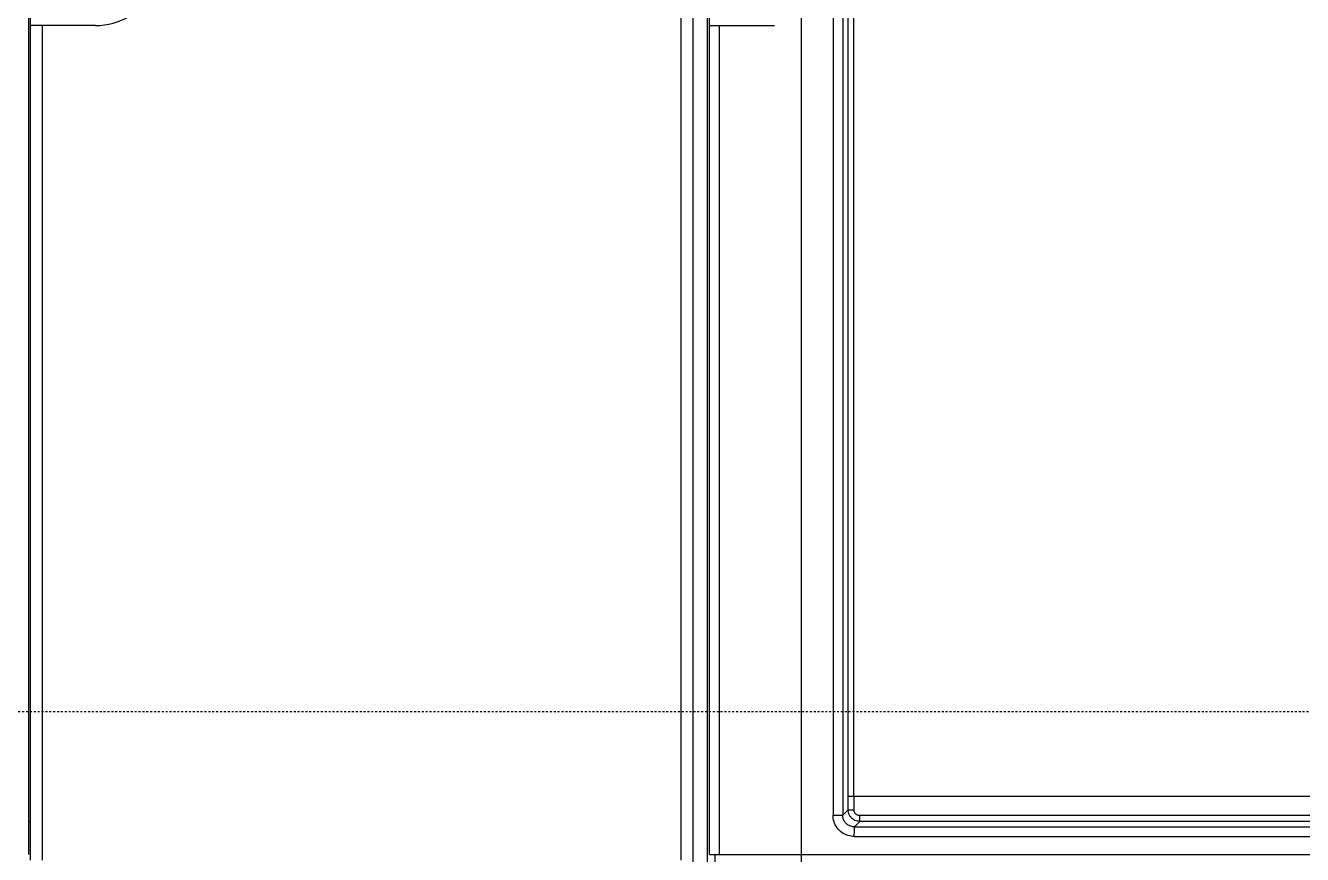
# Model space of a CAD drawing. Extents: x 0 to 607, y 0 to 244.
# Drawn here: x 402.4 to 468.2, y 94.6 to 137.3 of the extents above; entities that cross this region are included whole.
import ezdxf

# ---------------------------------------------------------------- set-up
doc = ezdxf.new("R2010")
doc.units = 0
doc.linetypes.add('CENTER2', pattern=[1.125, 0.75, -0.125, 0.125, -0.125])

# ---------------------------------------------------------------- blocks, each defined once
blk = doc.blocks.new('grfgd')
for p, q in [((61393.17, -3267.574), (61393.17, -3356.228)), ((61393.27, -3356.528), (61393.27, -3270.036)), ((61428.27, -3356.228), (61428.27, -3270.029)), ((61428.17, -3357.128), (61428.17, -3270.411)), ((61427.42, -3274.828), (61427.42, -3357.128)), ((61426.82, -3356.528), (61426.82, -3275.428)), ((61434.641, -3311.795), (61434.641, -3354.205)), ((61435.413, -3353.228), (61435.413, -3311.298)), ((61435.713, -3353.228), (61435.713, -3311.347)), ((61435.141, -3311.926), (61435.141, -3354.208)), ((61396.62, -3313.528), (61393.27, -3313.528)), ((61393.87, -3313.528), (61393.87, -3356.528)), ((61428.27, -3313.528), (61431.62, -3313.528)), ((61428.77, -3313.528), (61428.77, -3356.228)), ((61435.413, -3353.228), (61435.424, -3353.228)), ((61435.422, -3353.927), (61435.424, -3353.228)), ((61435.439, -3353.228), (61466.72, -3353.228)), ((61435.722, -3353.927), (61435.722, -3353.228)), ((61435.141, -3354.208), (61435.422, -3353.927)), ((61435.422, -3353.927), (61435.722, -3353.927)), ((61393.17, -3354.527), (61393.27, -3354.527)), ((61434.641, -3354.208), (61435.141, -3354.208)), ((61435.74, -3354.807), (61436.021, -3354.527)), ((61436.021, -3354.527), (61436.021, -3354.227)), ((61472.977, -3354.227), (61436.021, -3354.227)), ((61473.101, -3354.527), (61436.021, -3354.527)), ((61435.74, -3354.807), (61525.3, -3354.807)), ((61435.74, -3355.307), (61525.299, -3355.307)), ((61428.27, -3356.228), (61532.77, -3356.228)), ((61428.57, -3356.828), (61428.57, -3356.228))]:
    blk.add_line(p, q)
blk.add_arc((61396.62, -3310.028), 3.5, 269.99996, 90.00011)
for points, knots in [([(61436.021, -3354.527), (61435.98, -3354.526), (61435.894, -3354.518), (61435.768, -3354.476), (61435.649, -3354.403), (61435.548, -3354.303), (61435.474, -3354.184), (61435.431, -3354.056), (61435.422, -3353.969), (61435.422, -3353.927)], [0, 0, 0, 0, 0.1231019, 0.2566076, 0.3963678, 0.5384165, 0.6789395, 0.8140074, 0.9393518, 0.9393518, 0.9393518, 0.9393518]), ([(61436.021, -3354.227), (61436.001, -3354.227), (61435.958, -3354.222), (61435.894, -3354.202), (61435.835, -3354.165), (61435.784, -3354.115), (61435.747, -3354.056), (61435.726, -3353.992), (61435.722, -3353.948), (61435.722, -3353.927)], [0, 0, 0, 0, 0.0616521, 0.1284203, 0.1982307, 0.2691689, 0.3394093, 0.4070254, 0.4698322, 0.4698322, 0.4698322, 0.4698322]), ([(61435.74, -3355.307), (61435.627, -3355.307), (61435.396, -3355.271), (61435.084, -3355.113), (61434.834, -3354.863), (61434.676, -3354.55), (61434.641, -3354.319), (61434.641, -3354.205)], [0, 0, 0, 0, 0.340331, 0.686692, 1.034762, 1.381062, 1.721964, 1.721964, 1.721964, 1.721964]), ([(61435.74, -3354.807), (61435.679, -3354.808), (61435.553, -3354.788), (61435.383, -3354.702), (61435.246, -3354.566), (61435.16, -3354.395), (61435.141, -3354.27), (61435.141, -3354.208)], [0, 0, 0, 0, 0.1847388, 0.3739134, 0.5640053, 0.7532752, 0.9383184, 0.9383184, 0.9383184, 0.9383184]), ([(61435.738, -3355.307), (61435.738, -3355.245), (61435.739, -3355.13), (61435.739, -3354.978), (61435.74, -3354.873), (61435.739, -3354.822), (61435.74, -3354.807)], [0, 0, 0, 0, 0.186295, 0.3457612, 0.455436, 0.49953, 0.49953, 0.49953, 0.49953])]:
    blk.add_open_spline(points, degree=3, knots=knots)
blk = doc.blocks.new('fdgdfhđjgf')
at = {"color": 3}
for points in [[(61414.442, -2664.538), (61509.442, -2664.538), (61509.442, -2741.538), (61414.442, -2741.538)], [(61414.442, -2664.538), (61509.442, -2664.538), (61509.442, -2766.538), (61414.442, -2766.538)]]:
    blk.add_lwpolyline(points, close=True, dxfattribs=at)
blk.add_blockref('grfgd', (-18.578, 615.29))
blk = doc.blocks.new('dfhfeher')
at = {"color": 6, "linetype": 'CENTER2', "ltscale": 0.008}
blk.add_line((71820.757, 6375.965), (71214.232, 6375.965), dxfattribs=at)
blk.add_blockref('fdgdfhđjgf', (10242.189, 9109.554))

msp = doc.modelspace()

# ---------------------------------------------------------------- block references
msp.add_blockref('dfhfeher', (-71214.232, -6273.994))

doc.saveas('drawing.dxf')
